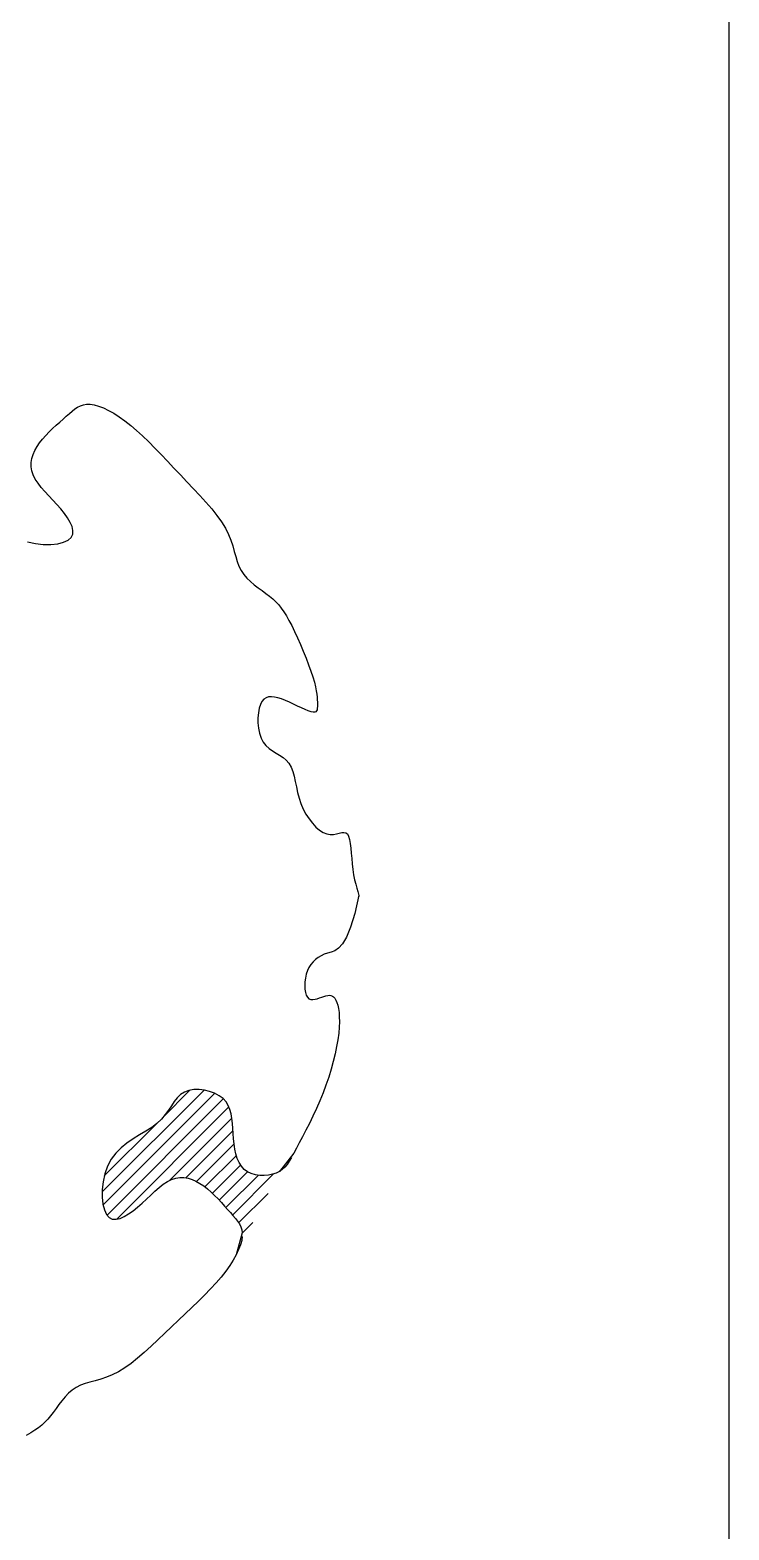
# Model space of a CAD drawing. Header units: inches. Extents: x 7658 to 73799, y 48 to 40262.
# Drawn here: x 14743 to 15597, y 20499 to 22331 of the extents above; entities that cross this region are included whole.
import ezdxf

# ---------------------------------------------------------------- set-up
doc = ezdxf.new("R2010")
doc.units = ezdxf.units.IN
doc.layers.add('www.cad-blocks.net', color=7, linetype='Continuous')

# ---------------------------------------------------------------- blocks, each defined once
blk = doc.blocks.new('A$C516926BB')
blk.add_line((4.2099, 38.5194), (4.2099, 0))
blk = doc.blocks.new('A$C2B8467E0')
for p, q in [((1.1369, 1.3364), (1.1402, 1.339)), ((1.1402, 1.339), (1.1436, 1.3412)), ((1.1436, 1.3412), (1.147, 1.343)), ((1.147, 1.343), (1.1507, 1.3442)), ((1.1507, 1.3442), (1.1546, 1.3448)), ((1.1546, 1.3448), (1.159, 1.3447)), ((1.159, 1.3447), (1.1639, 1.344)), ((1.1639, 1.344), (1.1693, 1.3424)), ((1.1693, 1.3424), (1.1751, 1.3402)), ((1.1751, 1.3402), (1.1812, 1.3373)), ((1.1812, 1.3373), (1.1877, 1.3337)), ((1.1131, 1.3152), (1.1174, 1.3192)), ((1.1174, 1.3192), (1.1217, 1.323)), ((1.1217, 1.323), (1.1259, 1.3267)), ((1.1259, 1.3267), (1.1298, 1.3302)), ((1.1298, 1.3302), (1.1335, 1.3334)), ((1.1335, 1.3334), (1.1369, 1.3364)), ((1.1877, 1.3337), (1.1944, 1.3295)), ((1.1944, 1.3295), (1.2014, 1.3245)), ((1.2014, 1.3245), (1.2085, 1.319)), ((1.2085, 1.319), (1.2157, 1.3128)), ((1.0972, 1.2977), (1.1008, 1.3022)), ((1.1008, 1.3022), (1.1047, 1.3067)), ((1.1047, 1.3067), (1.1088, 1.311)), ((1.1088, 1.311), (1.1131, 1.3152)), ((1.2157, 1.3128), (1.223, 1.306)), ((1.223, 1.306), (1.2304, 1.2988)), ((1.0878, 1.2785), (1.0893, 1.2834)), ((1.0893, 1.2834), (1.0914, 1.2882)), ((1.0914, 1.2882), (1.0941, 1.293)), ((1.0941, 1.293), (1.0972, 1.2977)), ((1.2304, 1.2988), (1.238, 1.2912)), ((1.238, 1.2912), (1.2456, 1.2833)), ((1.2456, 1.2833), (1.2533, 1.2751)), ((1.087, 1.2735), (1.0878, 1.2785)), ((1.087, 1.2685), (1.087, 1.2735)), ((1.0877, 1.2635), (1.087, 1.2685)), ((1.2533, 1.2751), (1.2612, 1.2668)), ((1.2612, 1.2668), (1.2691, 1.2584)), ((1.0894, 1.2584), (1.0877, 1.2635)), ((1.0919, 1.2534), (1.0894, 1.2584)), ((1.0953, 1.2483), (1.0919, 1.2534)), ((1.0992, 1.2432), (1.0953, 1.2483)), ((1.2691, 1.2584), (1.2772, 1.25)), ((1.2772, 1.25), (1.2852, 1.2416)), ((1.1037, 1.2381), (1.0992, 1.2432)), ((1.1085, 1.2329), (1.1037, 1.2381)), ((1.1134, 1.2277), (1.1085, 1.2329)), ((1.1183, 1.2224), (1.1134, 1.2277)), ((1.2852, 1.2416), (1.293, 1.2333)), ((1.293, 1.2333), (1.3004, 1.2251)), ((1.1231, 1.2169), (1.1183, 1.2224)), ((1.1275, 1.2114), (1.1231, 1.2169)), ((1.1314, 1.2059), (1.1275, 1.2114)), ((1.3004, 1.2251), (1.3075, 1.2169)), ((1.3075, 1.2169), (1.3138, 1.2089)), ((1.3138, 1.2089), (1.3195, 1.2011)), ((1.1346, 1.2005), (1.1314, 1.2059)), ((1.1368, 1.1954), (1.1346, 1.2005)), ((1.1379, 1.1905), (1.1368, 1.1954)), ((1.3195, 1.2011), (1.3242, 1.1934)), ((1.3242, 1.1934), (1.3279, 1.1859)), ((1.0825, 1.1768), (1.0921, 1.1747)), ((1.0921, 1.1747), (1.1017, 1.1736)), ((1.1017, 1.1736), (1.1109, 1.1736)), ((1.1109, 1.1736), (1.1193, 1.1745)), ((1.1193, 1.1745), (1.1265, 1.1763)), ((1.1265, 1.1763), (1.1321, 1.1788)), ((1.1321, 1.1788), (1.1357, 1.1821)), ((1.1357, 1.1821), (1.1376, 1.186)), ((1.1376, 1.186), (1.1379, 1.1905)), ((1.3279, 1.1859), (1.3308, 1.1787)), ((1.3308, 1.1787), (1.3331, 1.1718)), ((1.3331, 1.1718), (1.335, 1.1651)), ((1.335, 1.1651), (1.3367, 1.1587)), ((1.3367, 1.1587), (1.3386, 1.1527)), ((1.3386, 1.1527), (1.3407, 1.1471)), ((1.3407, 1.1471), (1.3433, 1.1418)), ((1.3433, 1.1418), (1.3466, 1.137)), ((1.3466, 1.137), (1.3505, 1.1325)), ((1.3505, 1.1325), (1.3548, 1.1283)), ((1.3548, 1.1283), (1.3594, 1.1244)), ((1.3594, 1.1244), (1.3642, 1.1208)), ((1.3642, 1.1208), (1.369, 1.1172)), ((1.369, 1.1172), (1.3737, 1.1138)), ((1.3737, 1.1138), (1.3781, 1.1104)), ((1.3781, 1.1104), (1.3821, 1.1071)), ((1.3821, 1.1071), (1.3858, 1.1036)), ((1.3858, 1.1036), (1.3892, 1.0999)), ((1.3892, 1.0999), (1.3924, 1.0959)), ((1.3924, 1.0959), (1.3956, 1.0914)), ((1.3956, 1.0914), (1.3986, 1.0865)), ((1.3986, 1.0865), (1.4018, 1.0809)), ((1.4018, 1.0809), (1.4051, 1.0746)), ((1.4051, 1.0746), (1.4085, 1.0674)), ((1.4085, 1.0674), (1.4121, 1.0597)), ((1.4121, 1.0597), (1.4157, 1.0515)), ((1.4157, 1.0515), (1.4193, 1.0432)), ((1.4193, 1.0432), (1.4226, 1.0348)), ((1.4226, 1.0348), (1.4258, 1.0266)), ((1.4258, 1.0266), (1.4286, 1.0189)), ((1.4286, 1.0189), (1.4309, 1.0118)), ((1.4309, 1.0118), (1.4328, 1.0055)), ((1.4328, 1.0055), (1.4342, 0.9999)), ((1.4342, 0.9999), (1.4352, 0.995)), ((1.4352, 0.995), (1.4358, 0.9908)), ((1.4358, 0.9908), (1.4362, 0.987)), ((1.3654, 0.9735), (1.3644, 0.968)), ((1.3669, 0.9781), (1.3654, 0.9735)), ((1.3688, 0.9818), (1.3669, 0.9781)), ((1.3711, 0.9846), (1.3688, 0.9818)), ((1.3738, 0.9864), (1.3711, 0.9846)), ((1.3768, 0.9874), (1.3738, 0.9864)), ((1.3803, 0.9877), (1.3768, 0.9874)), ((1.3841, 0.9873), (1.3803, 0.9877)), ((1.3882, 0.9863), (1.3841, 0.9873)), ((1.3927, 0.9849), (1.3882, 0.9863)), ((1.3975, 0.983), (1.3927, 0.9849)), ((1.4024, 0.9808), (1.3975, 0.983)), ((1.4074, 0.9785), (1.4024, 0.9808)), ((1.4124, 0.9762), (1.4074, 0.9785)), ((1.4171, 0.9739), (1.4124, 0.9762)), ((1.4215, 0.9719), (1.4171, 0.9739)), ((1.4254, 0.9703), (1.4215, 0.9719)), ((1.4361, 0.9718), (1.4355, 0.9703)), ((1.4364, 0.9736), (1.4361, 0.9718)), ((1.4362, 0.987), (1.4364, 0.9837)), ((1.4364, 0.9837), (1.4365, 0.9808)), ((1.4365, 0.9757), (1.4364, 0.9736)), ((1.4365, 0.9808), (1.4365, 0.9781)), ((1.4365, 0.9781), (1.4365, 0.9757)), ((1.3644, 0.968), (1.3639, 0.9619)), ((1.3639, 0.9619), (1.3639, 0.9556)), ((1.3639, 0.9556), (1.3645, 0.9492)), ((1.4287, 0.9692), (1.4254, 0.9703)), ((1.4313, 0.9686), (1.4287, 0.9692)), ((1.4332, 0.9687), (1.4313, 0.9686)), ((1.4346, 0.9693), (1.4332, 0.9687)), ((1.4355, 0.9703), (1.4346, 0.9693)), ((1.3645, 0.9492), (1.3658, 0.943)), ((1.3658, 0.943), (1.3677, 0.9372)), ((1.3677, 0.9372), (1.3702, 0.9322)), ((1.3702, 0.9322), (1.3735, 0.928)), ((1.3735, 0.928), (1.3774, 0.9245)), ((1.3774, 0.9245), (1.3816, 0.9216)), ((1.3816, 0.9216), (1.386, 0.9189)), ((1.386, 0.9189), (1.3904, 0.9162)), ((1.3904, 0.9162), (1.3946, 0.9134)), ((1.3946, 0.9134), (1.3984, 0.9102)), ((1.3984, 0.9102), (1.4017, 0.9064)), ((1.4017, 0.9064), (1.4043, 0.9018)), ((1.4043, 0.9018), (1.4064, 0.8965)), ((1.4064, 0.8965), (1.408, 0.8906)), ((1.408, 0.8906), (1.4094, 0.8842)), ((1.4094, 0.8842), (1.4108, 0.8776)), ((1.4108, 0.8776), (1.4123, 0.8708)), ((1.4123, 0.8708), (1.4141, 0.8639)), ((1.4141, 0.8639), (1.4163, 0.8571)), ((1.4163, 0.8571), (1.4191, 0.8505)), ((1.4191, 0.8505), (1.4225, 0.8442)), ((1.4225, 0.8442), (1.4263, 0.8384)), ((1.4263, 0.8384), (1.4304, 0.8331)), ((1.4304, 0.8331), (1.4347, 0.8285)), ((1.4347, 0.8285), (1.4391, 0.8248)), ((1.4391, 0.8248), (1.4436, 0.8219)), ((1.4436, 0.8219), (1.4479, 0.8201)), ((1.4479, 0.8201), (1.4521, 0.8194)), ((1.4521, 0.8194), (1.4561, 0.8195)), ((1.4561, 0.8195), (1.4598, 0.8201)), ((1.4598, 0.8201), (1.4632, 0.821)), ((1.4632, 0.821), (1.4662, 0.8217)), ((1.4662, 0.8217), (1.469, 0.822)), ((1.469, 0.822), (1.4713, 0.8216)), ((1.4713, 0.8216), (1.4732, 0.8202)), ((1.4732, 0.8202), (1.4747, 0.8174)), ((1.4747, 0.8174), (1.4758, 0.8135)), ((1.4758, 0.8135), (1.4766, 0.8086)), ((1.4766, 0.8086), (1.4773, 0.8029)), ((1.4773, 0.8029), (1.4778, 0.7967)), ((1.4778, 0.7967), (1.4784, 0.7901)), ((1.4784, 0.7901), (1.479, 0.7834)), ((1.479, 0.7834), (1.4798, 0.7767)), ((1.4798, 0.7767), (1.4808, 0.7703)), ((1.4808, 0.7703), (1.482, 0.7642)), ((1.482, 0.7642), (1.4833, 0.7587)), ((1.4833, 0.7587), (1.4846, 0.7538)), ((1.4846, 0.7538), (1.4857, 0.7498)), ((1.4871, 0.7453), (1.4821, 0.7231)), ((1.4857, 0.7498), (1.4867, 0.7467)), ((1.4867, 0.7467), (1.4873, 0.7448)), ((1.4873, 0.7448), (1.4875, 0.7441)), ((1.4821, 0.7231), (1.4771, 0.7063)), ((1.4771, 0.7063), (1.4721, 0.6942)), ((1.4624, 0.6806), (1.4578, 0.6775)), ((1.4672, 0.6859), (1.4624, 0.6806)), ((1.4721, 0.6942), (1.4672, 0.6859)), ((1.4285, 0.6608), (1.4262, 0.6572)), ((1.4312, 0.664), (1.4285, 0.6608)), ((1.4342, 0.6668), (1.4312, 0.664)), ((1.4375, 0.6693), (1.4342, 0.6668)), ((1.4411, 0.6714), (1.4375, 0.6693)), ((1.4449, 0.6731), (1.4411, 0.6714)), ((1.449, 0.6745), (1.4449, 0.6731)), ((1.4533, 0.6758), (1.449, 0.6745)), ((1.4578, 0.6775), (1.4533, 0.6758)), ((1.4218, 0.6441), (1.4212, 0.6394)), ((1.4229, 0.6488), (1.4218, 0.6441)), ((1.4243, 0.6532), (1.4229, 0.6488)), ((1.4262, 0.6572), (1.4243, 0.6532)), ((1.4212, 0.6394), (1.421, 0.6348)), ((1.421, 0.6348), (1.4212, 0.6304)), ((1.4212, 0.6304), (1.4218, 0.6265)), ((1.4218, 0.6265), (1.4229, 0.6232)), ((1.4229, 0.6232), (1.4243, 0.6206)), ((1.4469, 0.6225), (1.4492, 0.6229)), ((1.4492, 0.6229), (1.4512, 0.6231)), ((1.4512, 0.6231), (1.4531, 0.6229)), ((1.4531, 0.6229), (1.4548, 0.6222)), ((1.4243, 0.6206), (1.4262, 0.6189)), ((1.4262, 0.6189), (1.4284, 0.6181)), ((1.4284, 0.6181), (1.4309, 0.6179)), ((1.4309, 0.6179), (1.4336, 0.6182)), ((1.4336, 0.6182), (1.4364, 0.6189)), ((1.4364, 0.6189), (1.4392, 0.6198)), ((1.4392, 0.6198), (1.4419, 0.6208)), ((1.4419, 0.6208), (1.4445, 0.6217)), ((1.4445, 0.6217), (1.4469, 0.6225)), ((1.4548, 0.6222), (1.4563, 0.6211)), ((1.4563, 0.6211), (1.4578, 0.6195)), ((1.4578, 0.6195), (1.4591, 0.6172)), ((1.4591, 0.6172), (1.4603, 0.6144)), ((1.4603, 0.6144), (1.4614, 0.6109)), ((1.4614, 0.6109), (1.4622, 0.6068)), ((1.4622, 0.6068), (1.4629, 0.6021)), ((1.4629, 0.6021), (1.4633, 0.5967)), ((1.4634, 0.5907), (1.4631, 0.5841)), ((1.4633, 0.5967), (1.4634, 0.5907)), ((1.4614, 0.5689), (1.46, 0.5605)), ((1.4625, 0.5768), (1.4614, 0.5689)), ((1.4631, 0.5841), (1.4625, 0.5768)), ((1.4581, 0.5516), (1.4559, 0.5424)), ((1.46, 0.5605), (1.4581, 0.5516)), ((1.4533, 0.5329), (1.4503, 0.5232)), ((1.4559, 0.5424), (1.4533, 0.5329)), ((1.447, 0.5135), (1.4434, 0.5038)), ((1.4503, 0.5232), (1.447, 0.5135)), ((1.1736, 0.383), (1.298, 0.5073)), ((1.1748, 0.3671), (1.3111, 0.5034)), ((1.1795, 0.3548), (1.3215, 0.4967)), ((1.2475, 0.4739), (1.2807, 0.5071)), ((1.2654, 0.498), (1.2617, 0.4934)), ((1.2694, 0.5019), (1.2654, 0.498)), ((1.2741, 0.5049), (1.2694, 0.5019)), ((1.2795, 0.5069), (1.2741, 0.5049)), ((1.2856, 0.5079), (1.2795, 0.5069)), ((1.292, 0.508), (1.2856, 0.5079)), ((1.2985, 0.5073), (1.292, 0.508)), ((1.3049, 0.5057), (1.2985, 0.5073)), ((1.311, 0.5035), (1.3049, 0.5057)), ((1.3165, 0.5005), (1.311, 0.5035)), ((1.3212, 0.497), (1.3165, 0.5005)), ((1.3249, 0.493), (1.3212, 0.497)), ((1.4434, 0.5038), (1.4395, 0.4941)), ((1.1916, 0.3499), (1.3284, 0.4867)), ((1.2505, 0.4774), (1.2459, 0.4719)), ((1.2545, 0.4829), (1.2505, 0.4774)), ((1.2581, 0.4883), (1.2545, 0.4829)), ((1.2617, 0.4934), (1.2581, 0.4883)), ((1.3277, 0.4885), (1.3249, 0.493)), ((1.3297, 0.4835), (1.3277, 0.4885)), ((1.3311, 0.4782), (1.3297, 0.4835)), ((1.3321, 0.4726), (1.3311, 0.4782)), ((1.4353, 0.4847), (1.431, 0.4755)), ((1.4395, 0.4941), (1.4353, 0.4847)), ((1.1762, 0.4026), (1.2398, 0.4662)), ((1.2341, 0.4618), (1.227, 0.4572)), ((1.2405, 0.4667), (1.2341, 0.4618)), ((1.2459, 0.4719), (1.2405, 0.4667)), ((1.2554, 0.3966), (1.332, 0.4732)), ((1.3327, 0.4667), (1.3321, 0.4726)), ((1.3331, 0.4606), (1.3327, 0.4667)), ((1.3335, 0.4543), (1.3331, 0.4606)), ((1.4225, 0.4583), (1.4183, 0.4504)), ((1.4267, 0.4667), (1.4225, 0.4583)), ((1.431, 0.4755), (1.4267, 0.4667)), ((1.2039, 0.4426), (1.1967, 0.4368)), ((1.2116, 0.4477), (1.2039, 0.4426)), ((1.2194, 0.4525), (1.2116, 0.4477)), ((1.227, 0.4572), (1.2194, 0.4525)), ((1.2759, 0.4001), (1.3333, 0.4576)), ((1.2887, 0.3959), (1.3347, 0.4419)), ((1.334, 0.448), (1.3335, 0.4543)), ((1.3347, 0.4416), (1.334, 0.448)), ((1.3356, 0.4354), (1.3347, 0.4416)), ((1.4144, 0.443), (1.4109, 0.4364)), ((1.4183, 0.4504), (1.4144, 0.443)), ((1.1844, 0.4229), (1.18, 0.4144)), ((1.1901, 0.4303), (1.1844, 0.4229)), ((1.1967, 0.4368), (1.1901, 0.4303)), ((1.299, 0.3892), (1.3375, 0.4276)), ((1.3369, 0.4295), (1.3356, 0.4354)), ((1.3386, 0.4239), (1.3369, 0.4295)), ((1.3408, 0.4188), (1.3386, 0.4239)), ((1.4077, 0.4304), (1.3901, 0.4079)), ((1.4048, 0.4251), (1.4021, 0.4205)), ((1.4109, 0.4364), (1.4077, 0.4304)), ((1.1768, 0.4051), (1.1747, 0.3954)), ((1.18, 0.4144), (1.1768, 0.4051)), ((1.3082, 0.3814), (1.3426, 0.4158)), ((1.3167, 0.3728), (1.3513, 0.4075)), ((1.3248, 0.3639), (1.3644, 0.4035)), ((1.3327, 0.3548), (1.3828, 0.4049)), ((1.3436, 0.4143), (1.3408, 0.4188)), ((1.347, 0.4105), (1.3436, 0.4143)), ((1.3511, 0.4076), (1.347, 0.4105)), ((1.3558, 0.4054), (1.3511, 0.4076)), ((1.3609, 0.404), (1.3558, 0.4054)), ((1.3662, 0.4032), (1.3609, 0.404)), ((1.3715, 0.4031), (1.3662, 0.4032)), ((1.3768, 0.4036), (1.3715, 0.4031)), ((1.3817, 0.4046), (1.3768, 0.4036)), ((1.3862, 0.406), (1.3817, 0.4046)), ((1.3901, 0.4079), (1.3862, 0.406)), ((1.3935, 0.4103), (1.3901, 0.4079)), ((1.3966, 0.4132), (1.3935, 0.4103)), ((1.3994, 0.4166), (1.3966, 0.4132)), ((1.4021, 0.4205), (1.3994, 0.4166)), ((1.1747, 0.3954), (1.1736, 0.3858)), ((1.1736, 0.3858), (1.1736, 0.3766)), ((1.2381, 0.3838), (1.2432, 0.3883)), ((1.2432, 0.3883), (1.2483, 0.3923)), ((1.2483, 0.3923), (1.2534, 0.3956)), ((1.2534, 0.3956), (1.2584, 0.3982)), ((1.2584, 0.3982), (1.2635, 0.3998)), ((1.2635, 0.3998), (1.2685, 0.4006)), ((1.2685, 0.4006), (1.2735, 0.4005)), ((1.2735, 0.4005), (1.2785, 0.3997)), ((1.2785, 0.3997), (1.2834, 0.3982)), ((1.2834, 0.3982), (1.2882, 0.3961)), ((1.2882, 0.3961), (1.293, 0.3934)), ((1.293, 0.3934), (1.2977, 0.3903)), ((1.2977, 0.3903), (1.3022, 0.3867)), ((1.3022, 0.3867), (1.3067, 0.3828)), ((1.1736, 0.3766), (1.1745, 0.3682)), ((1.1745, 0.3682), (1.1763, 0.361)), ((1.2169, 0.3645), (1.2224, 0.3692)), ((1.2224, 0.3692), (1.2277, 0.3741)), ((1.2277, 0.3741), (1.2329, 0.3791)), ((1.2329, 0.3791), (1.2381, 0.3838)), ((1.3067, 0.3828), (1.311, 0.3787)), ((1.311, 0.3787), (1.3152, 0.3744)), ((1.3152, 0.3744), (1.3192, 0.3701)), ((1.3192, 0.3701), (1.323, 0.3658)), ((1.3403, 0.3454), (1.3762, 0.3812)), ((1.1763, 0.361), (1.1788, 0.3555)), ((1.1788, 0.3555), (1.1821, 0.3518)), ((1.1821, 0.3518), (1.186, 0.3499)), ((1.186, 0.3499), (1.1905, 0.3496)), ((1.1905, 0.3496), (1.1954, 0.3507)), ((1.1954, 0.3507), (1.2005, 0.3529)), ((1.2005, 0.3529), (1.2059, 0.3561)), ((1.2059, 0.3561), (1.2114, 0.36)), ((1.2114, 0.36), (1.2169, 0.3645)), ((1.323, 0.3658), (1.3267, 0.3616)), ((1.3267, 0.3616), (1.3302, 0.3577)), ((1.3302, 0.3577), (1.3334, 0.3541)), ((1.3334, 0.3541), (1.3364, 0.3506)), ((1.3364, 0.3506), (1.339, 0.3473)), ((1.3448, 0.3329), (1.3373, 0.3063)), ((1.339, 0.3473), (1.3412, 0.344)), ((1.3412, 0.344), (1.343, 0.3405)), ((1.343, 0.3405), (1.3442, 0.3369)), ((1.3442, 0.3369), (1.3448, 0.3329)), ((1.3448, 0.3328), (1.3575, 0.3456)), ((1.3402, 0.3125), (1.3373, 0.3063)), ((1.3424, 0.3183), (1.3402, 0.3125)), ((1.344, 0.3236), (1.3424, 0.3183)), ((1.3447, 0.3285), (1.344, 0.3236)), ((1.3295, 0.2931), (1.3245, 0.2862)), ((1.3337, 0.2998), (1.3295, 0.2931)), ((1.3373, 0.3063), (1.3337, 0.2998)), ((1.319, 0.2791), (1.3128, 0.2719)), ((1.3245, 0.2862), (1.319, 0.2791)), ((1.2988, 0.2571), (1.2912, 0.2496)), ((1.306, 0.2645), (1.2988, 0.2571)), ((1.3128, 0.2719), (1.306, 0.2645)), ((1.2833, 0.2419), (1.2751, 0.2342)), ((1.2912, 0.2496), (1.2833, 0.2419)), ((1.2668, 0.2264), (1.2584, 0.2184)), ((1.2751, 0.2342), (1.2668, 0.2264)), ((1.2416, 0.2024), (1.2333, 0.1946)), ((1.25, 0.2104), (1.2416, 0.2024)), ((1.2584, 0.2184), (1.25, 0.2104)), ((1.2251, 0.1871), (1.2169, 0.1801)), ((1.2333, 0.1946), (1.2251, 0.1871)), ((1.2011, 0.1681), (1.1934, 0.1634)), ((1.2089, 0.1737), (1.2011, 0.1681)), ((1.2169, 0.1801), (1.2089, 0.1737)), ((1.1471, 0.1469), (1.1418, 0.1443)), ((1.1527, 0.149), (1.1471, 0.1469)), ((1.1587, 0.1508), (1.1527, 0.149)), ((1.1651, 0.1525), (1.1587, 0.1508)), ((1.1718, 0.1544), (1.1651, 0.1525)), ((1.1787, 0.1567), (1.1718, 0.1544)), ((1.1859, 0.1596), (1.1787, 0.1567)), ((1.1934, 0.1634), (1.1859, 0.1596)), ((1.1283, 0.1327), (1.1244, 0.1281)), ((1.1325, 0.1371), (1.1283, 0.1327)), ((1.137, 0.141), (1.1325, 0.1371)), ((1.1418, 0.1443), (1.137, 0.141)), ((1.1138, 0.1138), (1.1104, 0.1094)), ((1.1172, 0.1185), (1.1138, 0.1138)), ((1.1208, 0.1233), (1.1172, 0.1185)), ((1.1244, 0.1281), (1.1208, 0.1233)), ((1.0914, 0.092), (1.0865, 0.0889)), ((1.0959, 0.0951), (1.0914, 0.092)), ((1.0999, 0.0983), (1.0959, 0.0951)), ((1.1036, 0.1017), (1.0999, 0.0983)), ((1.1071, 0.1054), (1.1036, 0.1017)), ((1.1104, 0.1094), (1.1071, 0.1054)), ((1.0865, 0.0889), (1.0809, 0.0857))]:
    blk.add_line(p, q)

msp = doc.modelspace()

# ---------------------------------------------------------------- block references
at = {"xscale": 1000, "yscale": 1000, "zscale": 1000}
msp.add_blockref('A$C2B8467E0', (13657.3, 20529), dxfattribs=at)
at = {"layer": 'www.cad-blocks.net', "color": 155, "true_color": 0x546d8e, "xscale": 1000, "yscale": 1000, "zscale": 1000}
msp.add_blockref('A$C516926BB', (11386.7, 694.4), dxfattribs=at)

doc.saveas('drawing.dxf')
